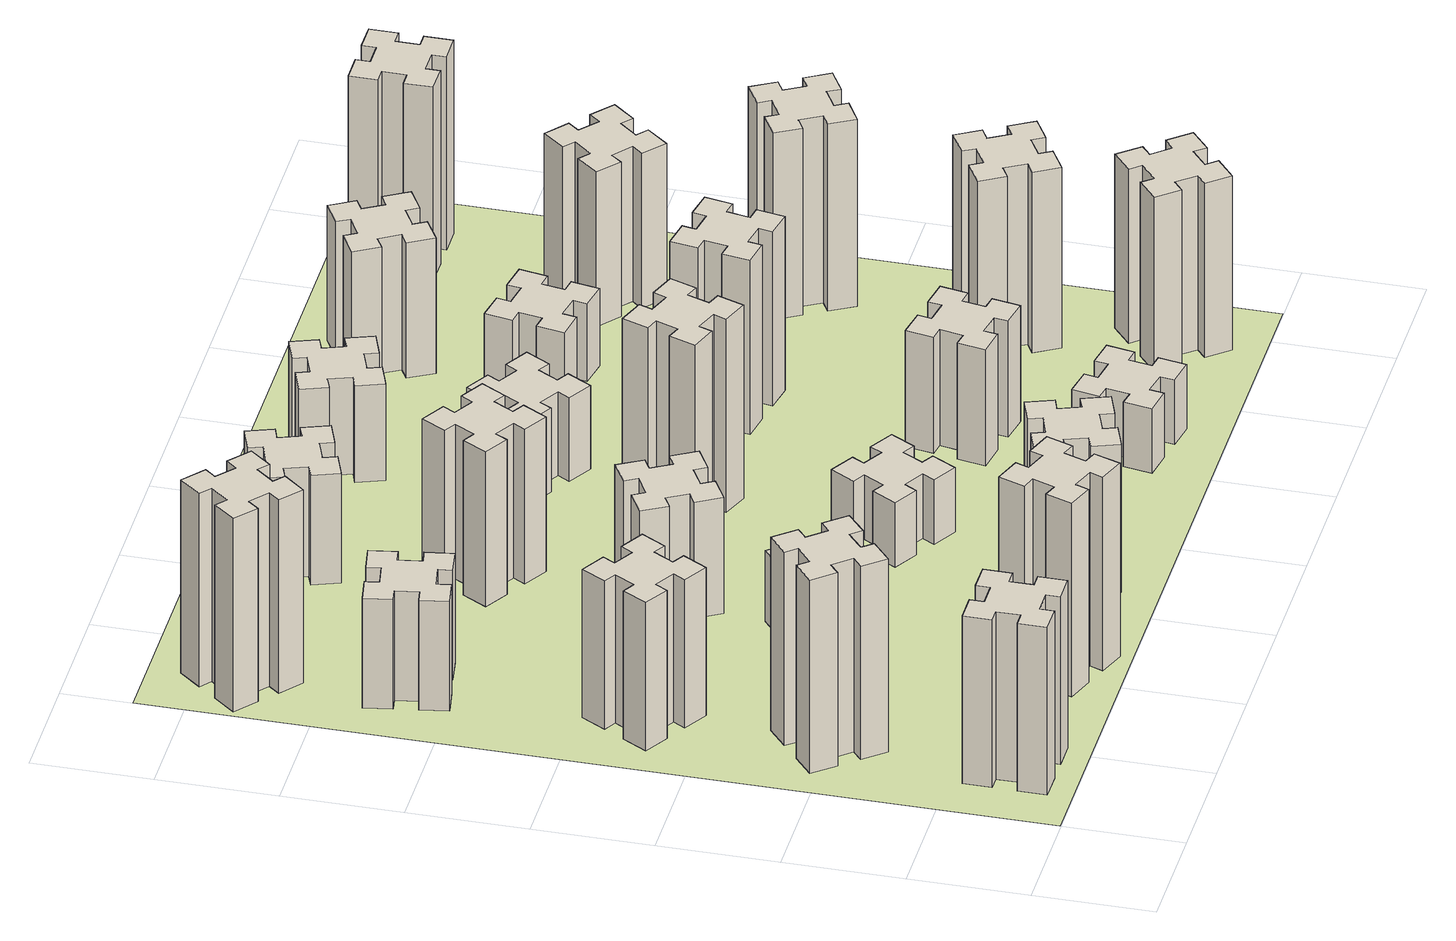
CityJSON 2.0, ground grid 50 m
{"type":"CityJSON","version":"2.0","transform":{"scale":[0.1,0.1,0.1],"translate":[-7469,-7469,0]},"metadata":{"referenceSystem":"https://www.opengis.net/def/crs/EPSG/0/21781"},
"CityObjects":{
"building1":{"type":"Building","attributes":{"class":"1000","function":"1000","usage":"1000","yearOfConstruction":2016,"roofType":"1000","measuredHeight":78,"storeysAboveGround":30,"storeysBelowGround":0},"geometry":[{"type":"Solid","lod":"1","boundaries":[[[[0,1,2,3,4,5,6,7,8,9,10,11,12,13,14,15,16,17,18,19]],[[17,16,20,21]],[[16,15,22,20]],[[15,14,23,22]],[[14,13,24,23]],[[13,12,25,24]],[[12,11,26,25]],[[11,10,27,26]],[[10,9,28,27]],[[9,8,29,28]],[[8,7,30,29]],[[7,6,31,30]],[[6,5,32,31]],[[5,4,33,32]],[[4,3,34,33]],[[3,2,35,34]],[[2,1,36,35]],[[1,0,37,36]],[[0,19,38,37]],[[19,18,39,38]],[[18,17,21,39]],[[24,25,26,27,28,29,30,31,32,33,34,35,36,37,38,39,21,20,22,23]]]]}]},
"building2":{"type":"Building","attributes":{"class":"1000","function":"1000","usage":"1000","yearOfConstruction":2016,"roofType":"1000","measuredHeight":90,"storeysAboveGround":30,"storeysBelowGround":0},"geometry":[{"type":"Solid","lod":"1","boundaries":[[[[40,41,42,43,44,45,46,47,48,49,50,51,52,53,54,55,56,57,58,59]],[[57,56,60,61]],[[56,55,62,60]],[[55,54,63,62]],[[54,53,64,63]],[[53,52,65,64]],[[52,51,66,65]],[[51,50,67,66]],[[50,49,68,67]],[[49,48,69,68]],[[48,47,70,69]],[[47,46,71,70]],[[46,45,72,71]],[[45,44,73,72]],[[44,43,74,73]],[[43,42,75,74]],[[42,41,76,75]],[[41,40,77,76]],[[40,59,78,77]],[[59,58,79,78]],[[58,57,61,79]],[[64,65,66,67,68,69,70,71,72,73,74,75,76,77,78,79,61,60,62,63]]]]}]},
"building3":{"type":"Building","attributes":{"class":"1000","function":"1000","usage":"1000","yearOfConstruction":2016,"roofType":"1000","measuredHeight":69,"storeysAboveGround":30,"storeysBelowGround":0},"geometry":[{"type":"Solid","lod":"1","boundaries":[[[[80,81,82,83,84,85,86,87,88,89,90,91,92,93,94,95,96,97,98,99]],[[97,96,100,101]],[[96,95,102,100]],[[95,94,103,102]],[[94,93,104,103]],[[93,92,105,104]],[[92,91,106,105]],[[91,90,107,106]],[[90,89,108,107]],[[89,88,109,108]],[[88,87,110,109]],[[87,86,111,110]],[[86,85,112,111]],[[85,84,113,112]],[[84,83,114,113]],[[83,82,115,114]],[[82,81,116,115]],[[81,80,117,116]],[[80,99,118,117]],[[99,98,119,118]],[[98,97,101,119]],[[104,105,106,107,108,109,110,111,112,113,114,115,116,117,118,119,101,100,102,103]]]]}]},
"building4":{"type":"Building","attributes":{"class":"1000","function":"1000","usage":"1000","yearOfConstruction":2016,"roofType":"1000","measuredHeight":51,"storeysAboveGround":30,"storeysBelowGround":0},"geometry":[{"type":"Solid","lod":"1","boundaries":[[[[120,121,122,123,124,125,126,127,128,129,130,131,132,133,134,135,136,137,138,139]],[[137,136,140,141]],[[136,135,142,140]],[[135,134,143,142]],[[134,133,144,143]],[[133,132,145,144]],[[132,131,146,145]],[[131,130,147,146]],[[130,129,148,147]],[[129,128,149,148]],[[128,127,150,149]],[[127,126,151,150]],[[126,125,152,151]],[[125,124,153,152]],[[124,123,154,153]],[[123,122,155,154]],[[122,121,156,155]],[[121,120,157,156]],[[120,139,158,157]],[[139,138,159,158]],[[138,137,141,159]],[[144,145,146,147,148,149,150,151,152,153,154,155,156,157,158,159,141,140,142,143]]]]}]},
"building5":{"type":"Building","attributes":{"class":"1000","function":"1000","usage":"1000","yearOfConstruction":2016,"roofType":"1000","measuredHeight":90,"storeysAboveGround":30,"storeysBelowGround":0},"geometry":[{"type":"Solid","lod":"1","boundaries":[[[[160,161,162,163,164,165,166,167,168,169,170,171,172,173,174,175,176,177,178,179]],[[177,176,180,181]],[[176,175,182,180]],[[175,174,183,182]],[[174,173,184,183]],[[173,172,185,184]],[[172,171,186,185]],[[171,170,187,186]],[[170,169,188,187]],[[169,168,189,188]],[[168,167,190,189]],[[167,166,191,190]],[[166,165,192,191]],[[165,164,193,192]],[[164,163,194,193]],[[163,162,195,194]],[[162,161,196,195]],[[161,160,197,196]],[[160,179,198,197]],[[179,178,199,198]],[[178,177,181,199]],[[184,185,186,187,188,189,190,191,192,193,194,195,196,197,198,199,181,180,182,183]]]]}]},
"building6":{"type":"Building","attributes":{"class":"1000","function":"1000","usage":"1000","yearOfConstruction":2016,"roofType":"1000","measuredHeight":90,"storeysAboveGround":30,"storeysBelowGround":0},"geometry":[{"type":"Solid","lod":"1","boundaries":[[[[200,201,202,203,204,205,206,207,208,209,210,211,212,213,214,215,216,217,218,219]],[[217,216,220,221]],[[216,215,222,220]],[[215,214,223,222]],[[214,213,224,223]],[[213,212,225,224]],[[212,211,226,225]],[[211,210,227,226]],[[210,209,228,227]],[[209,208,229,228]],[[208,207,230,229]],[[207,206,231,230]],[[206,205,232,231]],[[205,204,233,232]],[[204,203,234,233]],[[203,202,235,234]],[[202,201,236,235]],[[201,200,237,236]],[[200,219,238,237]],[[219,218,239,238]],[[218,217,221,239]],[[224,225,226,227,228,229,230,231,232,233,234,235,236,237,238,239,221,220,222,223]]]]}]},
"building7":{"type":"Building","attributes":{"class":"1000","function":"1000","usage":"1000","yearOfConstruction":2016,"roofType":"1000","measuredHeight":33,"storeysAboveGround":30,"storeysBelowGround":0},"geometry":[{"type":"Solid","lod":"1","boundaries":[[[[240,241,242,243,244,245,246,247,248,249,250,251,252,253,254,255,256,257,258,259]],[[257,256,260,261]],[[256,255,262,260]],[[255,254,263,262]],[[254,253,264,263]],[[253,252,265,264]],[[252,251,266,265]],[[251,250,267,266]],[[250,249,268,267]],[[249,248,269,268]],[[248,247,270,269]],[[247,246,271,270]],[[246,245,272,271]],[[245,244,273,272]],[[244,243,274,273]],[[243,242,275,274]],[[242,241,276,275]],[[241,240,277,276]],[[240,259,278,277]],[[259,258,279,278]],[[258,257,261,279]],[[264,265,266,267,268,269,270,271,272,273,274,275,276,277,278,279,261,260,262,263]]]]}]},
"building8":{"type":"Building","attributes":{"class":"1000","function":"1000","usage":"1000","yearOfConstruction":2016,"roofType":"1000","measuredHeight":54,"storeysAboveGround":30,"storeysBelowGround":0},"geometry":[{"type":"Solid","lod":"1","boundaries":[[[[280,281,282,283,284,285,286,287,288,289,290,291,292,293,294,295,296,297,298,299]],[[297,296,300,301]],[[296,295,302,300]],[[295,294,303,302]],[[294,293,304,303]],[[293,292,305,304]],[[292,291,306,305]],[[291,290,307,306]],[[290,289,308,307]],[[289,288,309,308]],[[288,287,310,309]],[[287,286,311,310]],[[286,285,312,311]],[[285,284,313,312]],[[284,283,314,313]],[[283,282,315,314]],[[282,281,316,315]],[[281,280,317,316]],[[280,299,318,317]],[[299,298,319,318]],[[298,297,301,319]],[[304,305,306,307,308,309,310,311,312,313,314,315,316,317,318,319,301,300,302,303]]]]}]},
"building9":{"type":"Building","attributes":{"class":"1000","function":"1000","usage":"1000","yearOfConstruction":2016,"roofType":"1000","measuredHeight":69,"storeysAboveGround":30,"storeysBelowGround":0},"geometry":[{"type":"Solid","lod":"1","boundaries":[[[[320,321,322,323,324,325,326,327,328,329,330,331,332,333,334,335,336,337,338,339]],[[337,336,340,341]],[[336,335,342,340]],[[335,334,343,342]],[[334,333,344,343]],[[333,332,345,344]],[[332,331,346,345]],[[331,330,347,346]],[[330,329,348,347]],[[329,328,349,348]],[[328,327,350,349]],[[327,326,351,350]],[[326,325,352,351]],[[325,324,353,352]],[[324,323,354,353]],[[323,322,355,354]],[[322,321,356,355]],[[321,320,357,356]],[[320,339,358,357]],[[339,338,359,358]],[[338,337,341,359]],[[344,345,346,347,348,349,350,351,352,353,354,355,356,357,358,359,341,340,342,343]]]]}]},
"building10":{"type":"Building","attributes":{"class":"1000","function":"1000","usage":"1000","yearOfConstruction":2016,"roofType":"1000","measuredHeight":72,"storeysAboveGround":30,"storeysBelowGround":0},"geometry":[{"type":"Solid","lod":"1","boundaries":[[[[360,361,362,363,364,365,366,367,368,369,370,371,372,373,374,375,376,377,378,379]],[[377,376,380,381]],[[376,375,382,380]],[[375,374,383,382]],[[374,373,384,383]],[[373,372,385,384]],[[372,371,386,385]],[[371,370,387,386]],[[370,369,388,387]],[[369,368,389,388]],[[368,367,390,389]],[[367,366,391,390]],[[366,365,392,391]],[[365,364,393,392]],[[364,363,394,393]],[[363,362,395,394]],[[362,361,396,395]],[[361,360,397,396]],[[360,379,398,397]],[[379,378,399,398]],[[378,377,381,399]],[[384,385,386,387,388,389,390,391,392,393,394,395,396,397,398,399,381,380,382,383]]]]}]},
"building11":{"type":"Building","attributes":{"class":"1000","function":"1000","usage":"1000","yearOfConstruction":2016,"roofType":"1000","measuredHeight":51,"storeysAboveGround":30,"storeysBelowGround":0},"geometry":[{"type":"Solid","lod":"1","boundaries":[[[[400,401,402,403,404,405,406,407,408,409,410,411,412,413,414,415,416,417,418,419]],[[417,416,420,421]],[[416,415,422,420]],[[415,414,423,422]],[[414,413,424,423]],[[413,412,425,424]],[[412,411,426,425]],[[411,410,427,426]],[[410,409,428,427]],[[409,408,429,428]],[[408,407,430,429]],[[407,406,431,430]],[[406,405,432,431]],[[405,404,433,432]],[[404,403,434,433]],[[403,402,435,434]],[[402,401,436,435]],[[401,400,437,436]],[[400,419,438,437]],[[419,418,439,438]],[[418,417,421,439]],[[424,425,426,427,428,429,430,431,432,433,434,435,436,437,438,439,421,420,422,423]]]]}]},
"building12":{"type":"Building","attributes":{"class":"1000","function":"1000","usage":"1000","yearOfConstruction":2016,"roofType":"1000","measuredHeight":30,"storeysAboveGround":30,"storeysBelowGround":0},"geometry":[{"type":"Solid","lod":"1","boundaries":[[[[440,441,442,443,444,445,446,447,448,449,450,451,452,453,454,455,456,457,458,459]],[[457,456,460,461]],[[456,455,462,460]],[[455,454,463,462]],[[454,453,464,463]],[[453,452,465,464]],[[452,451,466,465]],[[451,450,467,466]],[[450,449,468,467]],[[449,448,469,468]],[[448,447,470,469]],[[447,446,471,470]],[[446,445,472,471]],[[445,444,473,472]],[[444,443,474,473]],[[443,442,475,474]],[[442,441,476,475]],[[441,440,477,476]],[[440,459,478,477]],[[459,458,479,478]],[[458,457,461,479]],[[464,465,466,467,468,469,470,471,472,473,474,475,476,477,478,479,461,460,462,463]]]]}]},
"building13":{"type":"Building","attributes":{"class":"1000","function":"1000","usage":"1000","yearOfConstruction":2016,"roofType":"1000","measuredHeight":90,"storeysAboveGround":30,"storeysBelowGround":0},"geometry":[{"type":"Solid","lod":"1","boundaries":[[[[480,481,482,483,484,485,486,487,488,489,490,491,492,493,494,495,496,497,498,499]],[[497,496,500,501]],[[496,495,502,500]],[[495,494,503,502]],[[494,493,504,503]],[[493,492,505,504]],[[492,491,506,505]],[[491,490,507,506]],[[490,489,508,507]],[[489,488,509,508]],[[488,487,510,509]],[[487,486,511,510]],[[486,485,512,511]],[[485,484,513,512]],[[484,483,514,513]],[[483,482,515,514]],[[482,481,516,515]],[[481,480,517,516]],[[480,499,518,517]],[[499,498,519,518]],[[498,497,501,519]],[[504,505,506,507,508,509,510,511,512,513,514,515,516,517,518,519,501,500,502,503]]]]}]},
"building14":{"type":"Building","attributes":{"class":"1000","function":"1000","usage":"1000","yearOfConstruction":2016,"roofType":"1000","measuredHeight":39,"storeysAboveGround":30,"storeysBelowGround":0},"geometry":[{"type":"Solid","lod":"1","boundaries":[[[[520,521,522,523,524,525,526,527,528,529,530,531,532,533,534,535,536,537,538,539]],[[537,536,540,541]],[[536,535,542,540]],[[535,534,543,542]],[[534,533,544,543]],[[533,532,545,544]],[[532,531,546,545]],[[531,530,547,546]],[[530,529,548,547]],[[529,528,549,548]],[[528,527,550,549]],[[527,526,551,550]],[[526,525,552,551]],[[525,524,553,552]],[[524,523,554,553]],[[523,522,555,554]],[[522,521,556,555]],[[521,520,557,556]],[[520,539,558,557]],[[539,538,559,558]],[[538,537,541,559]],[[544,545,546,547,548,549,550,551,552,553,554,555,556,557,558,559,541,540,542,543]]]]}]},
"building15":{"type":"Building","attributes":{"class":"1000","function":"1000","usage":"1000","yearOfConstruction":2016,"roofType":"1000","measuredHeight":30,"storeysAboveGround":30,"storeysBelowGround":0},"geometry":[{"type":"Solid","lod":"1","boundaries":[[[[560,561,562,563,564,565,566,567,568,569,570,571,572,573,574,575,576,577,578,579]],[[577,576,580,581]],[[576,575,582,580]],[[575,574,583,582]],[[574,573,584,583]],[[573,572,585,584]],[[572,571,586,585]],[[571,570,587,586]],[[570,569,588,587]],[[569,568,589,588]],[[568,567,590,589]],[[567,566,591,590]],[[566,565,592,591]],[[565,564,593,592]],[[564,563,594,593]],[[563,562,595,594]],[[562,561,596,595]],[[561,560,597,596]],[[560,579,598,597]],[[579,578,599,598]],[[578,577,581,599]],[[584,585,586,587,588,589,590,591,592,593,594,595,596,597,598,599,581,580,582,583]]]]}]},
"building16":{"type":"Building","attributes":{"class":"1000","function":"1000","usage":"1000","yearOfConstruction":2016,"roofType":"1000","measuredHeight":45,"storeysAboveGround":30,"storeysBelowGround":0},"geometry":[{"type":"Solid","lod":"1","boundaries":[[[[600,601,602,603,604,605,606,607,608,609,610,611,612,613,614,615,616,617,618,619]],[[617,616,620,621]],[[616,615,622,620]],[[615,614,623,622]],[[614,613,624,623]],[[613,612,625,624]],[[612,611,626,625]],[[611,610,627,626]],[[610,609,628,627]],[[609,608,629,628]],[[608,607,630,629]],[[607,606,631,630]],[[606,605,632,631]],[[605,604,633,632]],[[604,603,634,633]],[[603,602,635,634]],[[602,601,636,635]],[[601,600,637,636]],[[600,619,638,637]],[[619,618,639,638]],[[618,617,621,639]],[[624,625,626,627,628,629,630,631,632,633,634,635,636,637,638,639,621,620,622,623]]]]}]},
"building17":{"type":"Building","attributes":{"class":"1000","function":"1000","usage":"1000","yearOfConstruction":2016,"roofType":"1000","measuredHeight":54,"storeysAboveGround":30,"storeysBelowGround":0},"geometry":[{"type":"Solid","lod":"1","boundaries":[[[[640,641,642,643,644,645,646,647,648,649,650,651,652,653,654,655,656,657,658,659]],[[657,656,660,661]],[[656,655,662,660]],[[655,654,663,662]],[[654,653,664,663]],[[653,652,665,664]],[[652,651,666,665]],[[651,650,667,666]],[[650,649,668,667]],[[649,648,669,668]],[[648,647,670,669]],[[647,646,671,670]],[[646,645,672,671]],[[645,644,673,672]],[[644,643,674,673]],[[643,642,675,674]],[[642,641,676,675]],[[641,640,677,676]],[[640,659,678,677]],[[659,658,679,678]],[[658,657,661,679]],[[664,665,666,667,668,669,670,671,672,673,674,675,676,677,678,679,661,660,662,663]]]]}]},
"building18":{"type":"Building","attributes":{"class":"1000","function":"1000","usage":"1000","yearOfConstruction":2016,"roofType":"1000","measuredHeight":81,"storeysAboveGround":30,"storeysBelowGround":0},"geometry":[{"type":"Solid","lod":"1","boundaries":[[[[680,681,682,683,684,685,686,687,688,689,690,691,692,693,694,695,696,697,698,699]],[[697,696,700,701]],[[696,695,702,700]],[[695,694,703,702]],[[694,693,704,703]],[[693,692,705,704]],[[692,691,706,705]],[[691,690,707,706]],[[690,689,708,707]],[[689,688,709,708]],[[688,687,710,709]],[[687,686,711,710]],[[686,685,712,711]],[[685,684,713,712]],[[684,683,714,713]],[[683,682,715,714]],[[682,681,716,715]],[[681,680,717,716]],[[680,699,718,717]],[[699,698,719,718]],[[698,697,701,719]],[[704,705,706,707,708,709,710,711,712,713,714,715,716,717,718,719,701,700,702,703]]]]}]},
"building19":{"type":"Building","attributes":{"class":"1000","function":"1000","usage":"1000","yearOfConstruction":2016,"roofType":"1000","measuredHeight":36,"storeysAboveGround":30,"storeysBelowGround":0},"geometry":[{"type":"Solid","lod":"1","boundaries":[[[[720,721,722,723,724,725,726,727,728,729,730,731,732,733,734,735,736,737,738,739]],[[737,736,740,741]],[[736,735,742,740]],[[735,734,743,742]],[[734,733,744,743]],[[733,732,745,744]],[[732,731,746,745]],[[731,730,747,746]],[[730,729,748,747]],[[729,728,749,748]],[[728,727,750,749]],[[727,726,751,750]],[[726,725,752,751]],[[725,724,753,752]],[[724,723,754,753]],[[723,722,755,754]],[[722,721,756,755]],[[721,720,757,756]],[[720,739,758,757]],[[739,738,759,758]],[[738,737,741,759]],[[744,745,746,747,748,749,750,751,752,753,754,755,756,757,758,759,741,740,742,743]]]]}]},
"building20":{"type":"Building","attributes":{"class":"1000","function":"1000","usage":"1000","yearOfConstruction":2016,"roofType":"1000","measuredHeight":81,"storeysAboveGround":30,"storeysBelowGround":0},"geometry":[{"type":"Solid","lod":"1","boundaries":[[[[760,761,762,763,764,765,766,767,768,769,770,771,772,773,774,775,776,777,778,779]],[[777,776,780,781]],[[776,775,782,780]],[[775,774,783,782]],[[774,773,784,783]],[[773,772,785,784]],[[772,771,786,785]],[[771,770,787,786]],[[770,769,788,787]],[[769,768,789,788]],[[768,767,790,789]],[[767,766,791,790]],[[766,765,792,791]],[[765,764,793,792]],[[764,763,794,793]],[[763,762,795,794]],[[762,761,796,795]],[[761,760,797,796]],[[760,779,798,797]],[[779,778,799,798]],[[778,777,781,799]],[[784,785,786,787,788,789,790,791,792,793,794,795,796,797,798,799,781,780,782,783]]]]}]},
"building21":{"type":"Building","attributes":{"class":"1000","function":"1000","usage":"1000","yearOfConstruction":2016,"roofType":"1000","measuredHeight":63,"storeysAboveGround":30,"storeysBelowGround":0},"geometry":[{"type":"Solid","lod":"1","boundaries":[[[[800,801,802,803,804,805,806,807,808,809,810,811,812,813,814,815,816,817,818,819]],[[817,816,820,821]],[[816,815,822,820]],[[815,814,823,822]],[[814,813,824,823]],[[813,812,825,824]],[[812,811,826,825]],[[811,810,827,826]],[[810,809,828,827]],[[809,808,829,828]],[[808,807,830,829]],[[807,806,831,830]],[[806,805,832,831]],[[805,804,833,832]],[[804,803,834,833]],[[803,802,835,834]],[[802,801,836,835]],[[801,800,837,836]],[[800,819,838,837]],[[819,818,839,838]],[[818,817,821,839]],[[824,825,826,827,828,829,830,831,832,833,834,835,836,837,838,839,821,820,822,823]]]]}]},
"building22":{"type":"Building","attributes":{"class":"1000","function":"1000","usage":"1000","yearOfConstruction":2016,"roofType":"1000","measuredHeight":84,"storeysAboveGround":30,"storeysBelowGround":0},"geometry":[{"type":"Solid","lod":"1","boundaries":[[[[840,841,842,843,844,845,846,847,848,849,850,851,852,853,854,855,856,857,858,859]],[[857,856,860,861]],[[856,855,862,860]],[[855,854,863,862]],[[854,853,864,863]],[[853,852,865,864]],[[852,851,866,865]],[[851,850,867,866]],[[850,849,868,867]],[[849,848,869,868]],[[848,847,870,869]],[[847,846,871,870]],[[846,845,872,871]],[[845,844,873,872]],[[844,843,874,873]],[[843,842,875,874]],[[842,841,876,875]],[[841,840,877,876]],[[840,859,878,877]],[[859,858,879,878]],[[858,857,861,879]],[[864,865,866,867,868,869,870,871,872,873,874,875,876,877,878,879,861,860,862,863]]]]}]},
"building23":{"type":"Building","attributes":{"class":"1000","function":"1000","usage":"1000","yearOfConstruction":2016,"roofType":"1000","measuredHeight":87,"storeysAboveGround":30,"storeysBelowGround":0},"geometry":[{"type":"Solid","lod":"1","boundaries":[[[[880,881,882,883,884,885,886,887,888,889,890,891,892,893,894,895,896,897,898,899]],[[897,896,900,901]],[[896,895,902,900]],[[895,894,903,902]],[[894,893,904,903]],[[893,892,905,904]],[[892,891,906,905]],[[891,890,907,906]],[[890,889,908,907]],[[889,888,909,908]],[[888,887,910,909]],[[887,886,911,910]],[[886,885,912,911]],[[885,884,913,912]],[[884,883,914,913]],[[883,882,915,914]],[[882,881,916,915]],[[881,880,917,916]],[[880,899,918,917]],[[899,898,919,918]],[[898,897,901,919]],[[904,905,906,907,908,909,910,911,912,913,914,915,916,917,918,919,901,900,902,903]]]]}]},
"building24":{"type":"Building","attributes":{"class":"1000","function":"1000","usage":"1000","yearOfConstruction":2016,"roofType":"1000","measuredHeight":72,"storeysAboveGround":30,"storeysBelowGround":0},"geometry":[{"type":"Solid","lod":"1","boundaries":[[[[920,921,922,923,924,925,926,927,928,929,930,931,932,933,934,935,936,937,938,939]],[[937,936,940,941]],[[936,935,942,940]],[[935,934,943,942]],[[934,933,944,943]],[[933,932,945,944]],[[932,931,946,945]],[[931,930,947,946]],[[930,929,948,947]],[[929,928,949,948]],[[928,927,950,949]],[[927,926,951,950]],[[926,925,952,951]],[[925,924,953,952]],[[924,923,954,953]],[[923,922,955,954]],[[922,921,956,955]],[[921,920,957,956]],[[920,939,958,957]],[[939,938,959,958]],[[938,937,941,959]],[[944,945,946,947,948,949,950,951,952,953,954,955,956,957,958,959,941,940,942,943]]]]}]},
"building25":{"type":"Building","attributes":{"class":"1000","function":"1000","usage":"1000","yearOfConstruction":2016,"roofType":"1000","measuredHeight":90,"storeysAboveGround":30,"storeysBelowGround":0},"geometry":[{"type":"Solid","lod":"1","boundaries":[[[[960,961,962,963,964,965,966,967,968,969,970,971,972,973,974,975,976,977,978,979]],[[977,976,980,981]],[[976,975,982,980]],[[975,974,983,982]],[[974,973,984,983]],[[973,972,985,984]],[[972,971,986,985]],[[971,970,987,986]],[[970,969,988,987]],[[969,968,989,988]],[[968,967,990,989]],[[967,966,991,990]],[[966,965,992,991]],[[965,964,993,992]],[[964,963,994,993]],[[963,962,995,994]],[[962,961,996,995]],[[961,960,997,996]],[[960,979,998,997]],[[979,978,999,998]],[[978,977,981,999]],[[984,985,986,987,988,989,990,991,992,993,994,995,996,997,998,999,981,980,982,983]]]]}]},
"landuse1":{"type":"LandUse","attributes":{"name":"plot1","function":"1010"},"geometry":[{"type":"MultiSurface","lod":"1","boundaries":[[[1000,1001,1002,1003]]]}]}
},
"vertices":[
[265,325,0],[265,225,0],[205,225,0],[205,105,0],[325,105,0],[325,165,0],[425,165,0],[425,105,0],[545,105,0],[545,225,0],[485,225,0],[485,325,0],[545,325,0],[545,445,0],[425,445,0],[425,385,0],[325,385,0],[325,445,0],[205,445,0],[205,325,0],[325,385,780],[325,445,780],[425,385,780],[425,445,780],[545,445,780],[545,325,780],[485,325,780],[485,225,780],[545,225,780],[545,105,780],[425,105,780],[425,165,780],[325,165,780],[325,105,780],[205,105,780],[205,225,780],[265,225,780],[265,325,780],[205,325,780],[205,445,780],
[492,1048,0],[427,1124,0],[473,1163,0],[396,1255,0],[304,1178,0],[343,1132,0],[266,1067,0],[228,1113,0],[136,1036,0],[213,944,0],[259,983,0],[323,906,0],[277,868,0],[354,776,0],[446,853,0],[408,899,0],[484,963,0],[523,917,0],[615,994,0],[538,1086,0],[484,963,900],[523,917,900],[408,899,900],[446,853,900],[354,776,900],[277,868,900],[323,906,900],[259,983,900],[213,944,900],[136,1036,900],[228,1113,900],[266,1067,900],[343,1132,900],[304,1178,900],[396,1255,900],[473,1163,900],[427,1124,900],[492,1048,900],[538,1086,900],[615,994,900],
[474,1826,0],[387,1876,0],[417,1928,0],[313,1988,0],[253,1884,0],[305,1854,0],[255,1767,0],[203,1797,0],[143,1693,0],[247,1633,0],[277,1685,0],[364,1635,0],[334,1583,0],[438,1523,0],[498,1627,0],[446,1657,0],[496,1744,0],[548,1714,0],[608,1818,0],[504,1878,0],[496,1744,690],[548,1714,690],[446,1657,690],[498,1627,690],[438,1523,690],[334,1583,690],[364,1635,690],[277,1685,690],[247,1633,690],[143,1693,690],[203,1797,690],[255,1767,690],[305,1854,690],[253,1884,690],[313,1988,690],[417,1928,690],[387,1876,690],[474,1826,690],[504,1878,690],[608,1818,690],
[405,2812,0],[307,2795,0],[297,2854,0],[178,2833,0],[199,2715,0],[258,2725,0],[276,2627,0],[217,2617,0],[237,2498,0],[356,2519,0],[345,2578,0],[444,2596,0],[454,2537,0],[572,2557,0],[551,2676,0],[492,2665,0],[475,2764,0],[534,2774,0],[513,2892,0],[395,2871,0],[475,2764,510],[534,2774,510],[492,2665,510],[551,2676,510],[572,2557,510],[454,2537,510],[444,2596,510],[345,2578,510],[356,2519,510],[237,2498,510],[217,2617,510],[276,2627,510],[258,2725,510],[199,2715,510],[178,2833,510],[297,2854,510],[307,2795,510],[405,2812,510],[395,2871,510],[513,2892,510],
[1029,360,0],[995,266,0],[939,287,0],[897,174,0],[1010,133,0],[1031,189,0],[1125,155,0],[1104,99,0],[1217,57,0],[1258,170,0],[1202,191,0],[1236,285,0],[1292,264,0],[1333,377,0],[1220,418,0],[1200,362,0],[1106,396,0],[1127,452,0],[1014,493,0],[973,380,0],[1106,396,900],[1127,452,900],[1200,362,900],[1220,418,900],[1333,377,900],[1292,264,900],[1236,285,900],[1202,191,900],[1258,170,900],[1217,57,900],[1104,99,900],[1125,155,900],[1031,189,900],[1010,133,900],[897,174,900],[939,287,900],[995,266,900],[1029,360,900],[973,380,900],[1014,493,900],
[384,3387,0],[308,3452,0],[346,3498,0],[254,3575,0],[177,3483,0],[223,3444,0],[159,3368,0],[113,3406,0],[36,3314,0],[128,3237,0],[166,3283,0],[243,3219,0],[204,3173,0],[296,3096,0],[373,3188,0],[327,3226,0],[392,3303,0],[438,3264,0],[515,3356,0],[423,3433,0],[392,3303,900],[438,3264,900],[327,3226,900],[373,3188,900],[296,3096,900],[204,3173,900],[243,3219,900],[166,3283,900],[128,3237,900],[36,3314,900],[113,3406,900],[159,3368,900],[223,3444,900],[177,3483,900],[254,3575,900],[346,3498,900],[308,3452,900],[384,3387,900],[423,3433,900],[515,3356,900],
[1083,1332,0],[1006,1267,0],[968,1313,0],[876,1236,0],[953,1144,0],[999,1183,0],[1063,1106,0],[1017,1068,0],[1094,976,0],[1186,1053,0],[1148,1099,0],[1224,1163,0],[1263,1117,0],[1355,1194,0],[1278,1286,0],[1232,1248,0],[1167,1324,0],[1213,1363,0],[1136,1455,0],[1044,1378,0],[1167,1324,330],[1213,1363,330],[1232,1248,330],[1278,1286,330],[1355,1194,330],[1263,1117,330],[1224,1163,330],[1148,1099,330],[1186,1053,330],[1094,976,330],[1017,1068,330],[1063,1106,330],[999,1183,330],[953,1144,330],[876,1236,330],[968,1313,330],[1006,1267,330],[1083,1332,330],[1044,1378,330],[1136,1455,330],
[1336,1867,0],[1286,1954,0],[1338,1984,0],[1278,2088,0],[1174,2028,0],[1204,1976,0],[1117,1926,0],[1087,1978,0],[983,1918,0],[1043,1814,0],[1095,1844,0],[1145,1757,0],[1093,1727,0],[1153,1623,0],[1257,1683,0],[1227,1735,0],[1314,1785,0],[1344,1733,0],[1448,1793,0],[1388,1897,0],[1314,1785,540],[1344,1733,540],[1227,1735,540],[1257,1683,540],[1153,1623,540],[1093,1727,540],[1145,1757,540],[1095,1844,540],[1043,1814,540],[983,1918,540],[1087,1978,540],[1117,1926,540],[1204,1976,540],[1174,2028,540],[1278,2088,540],[1338,1984,540],[1286,1954,540],[1336,1867,540],[1388,1897,540],[1448,1793,540],
[1765,496,0],[1671,462,0],[1650,518,0],[1537,477,0],[1579,364,0],[1635,385,0],[1669,291,0],[1613,270,0],[1654,157,0],[1767,199,0],[1746,255,0],[1840,289,0],[1860,233,0],[1973,274,0],[1932,387,0],[1876,366,0],[1842,460,0],[1898,480,0],[1857,593,0],[1744,552,0],[1842,460,690],[1898,480,690],[1876,366,690],[1932,387,690],[1973,274,690],[1860,233,690],[1840,289,690],[1746,255,690],[1767,199,690],[1654,157,690],[1613,270,690],[1669,291,690],[1635,385,690],[1579,364,690],[1537,477,690],[1650,518,690],[1671,462,690],[1765,496,690],[1744,552,690],[1857,593,690],
[1314,2666,0],[1227,2716,0],[1257,2768,0],[1153,2828,0],[1093,2724,0],[1145,2694,0],[1095,2607,0],[1043,2637,0],[983,2533,0],[1087,2473,0],[1117,2525,0],[1204,2475,0],[1174,2423,0],[1278,2363,0],[1338,2467,0],[1286,2497,0],[1336,2584,0],[1388,2554,0],[1448,2658,0],[1344,2718,0],[1336,2584,720],[1388,2554,720],[1286,2497,720],[1338,2467,720],[1278,2363,720],[1174,2423,720],[1204,2475,720],[1117,2525,720],[1087,2473,720],[983,2533,720],[1043,2637,720],[1095,2607,720],[1145,2694,720],[1093,2724,720],[1153,2828,720],[1257,2768,720],[1227,2716,720],[1314,2666,720],[1344,2718,720],[1448,2658,720],
[1125,3456,0],[1031,3422,0],[1010,3478,0],[897,3437,0],[939,3324,0],[995,3345,0],[1029,3251,0],[973,3230,0],[1014,3117,0],[1127,3159,0],[1106,3215,0],[1200,3249,0],[1220,3193,0],[1333,3234,0],[1292,3347,0],[1236,3326,0],[1202,3420,0],[1258,3440,0],[1217,3553,0],[1104,3512,0],[1202,3420,510],[1258,3440,510],[1236,3326,510],[1292,3347,510],[1333,3234,510],[1220,3193,510],[1200,3249,510],[1106,3215,510],[1127,3159,510],[1014,3117,510],[973,3230,510],[1029,3251,510],[995,3345,510],[939,3324,510],[897,3437,510],[1010,3478,510],[1031,3422,510],[1125,3456,510],[1104,3512,510],[1217,3553,510],
[1757,1045,0],[1844,995,0],[1814,943,0],[1918,883,0],[1978,987,0],[1926,1017,0],[1976,1104,0],[2028,1074,0],[2088,1178,0],[1984,1238,0],[1954,1186,0],[1867,1236,0],[1897,1288,0],[1793,1348,0],[1733,1244,0],[1785,1214,0],[1735,1127,0],[1683,1157,0],[1623,1053,0],[1727,993,0],[1735,1127,300],[1683,1157,300],[1785,1214,300],[1733,1244,300],[1793,1348,300],[1897,1288,300],[1867,1236,300],[1954,1186,300],[1984,1238,300],[2088,1178,300],[2028,1074,300],[1976,1104,300],[1926,1017,300],[1978,987,300],[1918,883,300],[1814,943,300],[1844,995,300],[1757,1045,300],[1727,993,300],[1623,1053,300],
[1940,2042,0],[1846,2076,0],[1867,2132,0],[1754,2173,0],[1713,2060,0],[1769,2040,0],[1735,1946,0],[1679,1967,0],[1637,1854,0],[1750,1813,0],[1771,1869,0],[1865,1835,0],[1844,1779,0],[1957,1737,0],[1998,1850,0],[1942,1871,0],[1976,1965,0],[2032,1944,0],[2073,2057,0],[1960,2098,0],[1976,1965,900],[2032,1944,900],[1942,1871,900],[1998,1850,900],[1957,1737,900],[1844,1779,900],[1865,1835,900],[1771,1869,900],[1750,1813,900],[1637,1854,900],[1679,1967,900],[1735,1946,900],[1769,2040,900],[1713,2060,900],[1754,2173,900],[1867,2132,900],[1846,2076,900],[1940,2042,900],[1960,2098,900],[2073,2057,900],
[2026,2497,0],[2076,2584,0],[2128,2554,0],[2188,2658,0],[2084,2718,0],[2054,2666,0],[1967,2716,0],[1997,2768,0],[1893,2828,0],[1833,2724,0],[1885,2694,0],[1835,2607,0],[1783,2637,0],[1723,2533,0],[1827,2473,0],[1857,2525,0],[1944,2475,0],[1914,2423,0],[2018,2363,0],[2078,2467,0],[1944,2475,390],[1914,2423,390],[1857,2525,390],[1827,2473,390],[1723,2533,390],[1783,2637,390],[1835,2607,390],[1885,2694,390],[1833,2724,390],[1893,2828,390],[1997,2768,390],[1967,2716,390],[2054,2666,390],[2084,2718,390],[2188,2658,390],[2128,2554,390],[2076,2584,390],[2026,2497,390],[2078,2467,390],[2018,2363,390],
[2596,444,0],[2578,345,0],[2519,356,0],[2498,237,0],[2617,217,0],[2627,276,0],[2725,258,0],[2715,199,0],[2833,178,0],[2854,297,0],[2795,307,0],[2812,405,0],[2871,395,0],[2892,513,0],[2774,534,0],[2764,475,0],[2665,492,0],[2676,551,0],[2557,572,0],[2537,454,0],[2665,492,300],[2676,551,300],[2764,475,300],[2774,534,300],[2892,513,300],[2871,395,300],[2812,405,300],[2795,307,300],[2854,297,300],[2833,178,300],[2715,199,300],[2725,258,300],[2627,276,300],[2617,217,300],[2498,237,300],[2519,356,300],[2578,345,300],[2596,444,300],[2537,454,300],[2557,572,300],
[1865,3456,0],[1771,3422,0],[1750,3478,0],[1637,3437,0],[1679,3324,0],[1735,3345,0],[1769,3251,0],[1713,3230,0],[1754,3117,0],[1867,3159,0],[1846,3215,0],[1940,3249,0],[1960,3193,0],[2073,3234,0],[2032,3347,0],[1976,3326,0],[1942,3420,0],[1998,3440,0],[1957,3553,0],[1844,3512,0],[1942,3420,450],[1998,3440,450],[1976,3326,450],[2032,3347,450],[2073,3234,450],[1960,3193,450],[1940,3249,450],[1846,3215,450],[1867,3159,450],[1754,3117,450],[1713,3230,450],[1769,3251,450],[1735,3345,450],[1679,3324,450],[1637,3437,450],[1750,3478,450],[1771,3422,450],[1865,3456,450],[1844,3512,450],[1957,3553,450],
[2496,1084,0],[2478,985,0],[2419,996,0],[2398,877,0],[2517,857,0],[2527,916,0],[2625,898,0],[2615,839,0],[2733,818,0],[2754,937,0],[2695,947,0],[2712,1045,0],[2771,1035,0],[2792,1153,0],[2674,1174,0],[2664,1115,0],[2565,1132,0],[2576,1191,0],[2457,1212,0],[2437,1094,0],[2565,1132,540],[2576,1191,540],[2664,1115,540],[2674,1174,540],[2792,1153,540],[2771,1035,540],[2712,1045,540],[2695,947,540],[2754,937,540],[2733,818,540],[2615,839,540],[2625,898,540],[2527,916,540],[2517,857,540],[2398,877,540],[2419,996,540],[2478,985,540],[2496,1084,540],[2437,1094,540],[2457,1212,540],
[2527,1856,0],[2625,1838,0],[2615,1779,0],[2733,1758,0],[2754,1877,0],[2695,1887,0],[2712,1985,0],[2771,1975,0],[2792,2093,0],[2674,2114,0],[2664,2055,0],[2565,2072,0],[2576,2131,0],[2457,2152,0],[2437,2034,0],[2496,2024,0],[2478,1925,0],[2419,1936,0],[2398,1817,0],[2517,1797,0],[2478,1925,810],[2419,1936,810],[2496,2024,810],[2437,2034,810],[2457,2152,810],[2576,2131,810],[2565,2072,810],[2664,2055,810],[2674,2114,810],[2792,2093,810],[2771,1975,810],[2712,1985,810],[2695,1887,810],[2754,1877,810],[2733,1758,810],[2615,1779,810],[2625,1838,810],[2527,1856,810],[2517,1797,810],[2398,1817,810],
[2664,2795,0],[2565,2812,0],[2576,2871,0],[2457,2892,0],[2437,2774,0],[2496,2764,0],[2478,2665,0],[2419,2676,0],[2398,2557,0],[2517,2537,0],[2527,2596,0],[2625,2578,0],[2615,2519,0],[2733,2498,0],[2754,2617,0],[2695,2627,0],[2712,2725,0],[2771,2715,0],[2792,2833,0],[2674,2854,0],[2712,2725,360],[2771,2715,360],[2695,2627,360],[2754,2617,360],[2733,2498,360],[2615,2519,360],[2625,2578,360],[2527,2596,360],[2517,2537,360],[2398,2557,360],[2419,2676,360],[2478,2665,360],[2496,2764,360],[2437,2774,360],[2457,2892,360],[2576,2871,360],[2565,2812,360],[2664,2795,360],[2674,2854,360],[2792,2833,360],
[3468,259,0],[3544,323,0],[3583,277,0],[3675,354,0],[3598,446,0],[3552,408,0],[3487,484,0],[3533,523,0],[3456,615,0],[3364,538,0],[3403,492,0],[3326,427,0],[3288,473,0],[3196,396,0],[3273,304,0],[3319,343,0],[3383,266,0],[3337,228,0],[3414,136,0],[3506,213,0],[3383,266,810],[3337,228,810],[3319,343,810],[3273,304,810],[3196,396,810],[3288,473,810],[3326,427,810],[3403,492,810],[3364,538,810],[3456,615,810],[3533,523,810],[3487,484,810],[3552,408,810],[3598,446,810],[3675,354,810],[3583,277,810],[3544,323,810],[3468,259,810],[3506,213,810],[3414,136,810],
[2716,3347,0],[2666,3434,0],[2718,3464,0],[2658,3568,0],[2554,3508,0],[2584,3456,0],[2497,3406,0],[2467,3458,0],[2363,3398,0],[2423,3294,0],[2475,3324,0],[2525,3237,0],[2473,3207,0],[2533,3103,0],[2637,3163,0],[2607,3215,0],[2694,3265,0],[2724,3213,0],[2828,3273,0],[2768,3377,0],[2694,3265,630],[2724,3213,630],[2607,3215,630],[2637,3163,630],[2533,3103,630],[2473,3207,630],[2525,3237,630],[2475,3324,630],[2423,3294,630],[2363,3398,630],[2467,3458,630],[2497,3406,630],[2584,3456,630],[2554,3508,630],[2658,3568,630],[2718,3464,630],[2666,3434,630],[2716,3347,630],[2768,3377,630],[2828,3273,630],
[3215,1004,0],[3265,917,0],[3213,887,0],[3273,783,0],[3377,843,0],[3347,895,0],[3434,945,0],[3464,893,0],[3568,953,0],[3508,1057,0],[3456,1027,0],[3406,1114,0],[3458,1144,0],[3398,1248,0],[3294,1188,0],[3324,1136,0],[3237,1086,0],[3207,1138,0],[3103,1078,0],[3163,974,0],[3237,1086,840],[3207,1138,840],[3324,1136,840],[3294,1188,840],[3398,1248,840],[3458,1144,840],[3406,1114,840],[3456,1027,840],[3508,1057,840],[3568,953,840],[3464,893,840],[3434,945,840],[3347,895,840],[3377,843,840],[3273,783,840],[3213,887,840],[3265,917,840],[3215,1004,840],[3163,974,840],[3103,1078,840],
[3556,1867,0],[3506,1954,0],[3558,1984,0],[3498,2088,0],[3394,2028,0],[3424,1976,0],[3337,1926,0],[3307,1978,0],[3203,1918,0],[3263,1814,0],[3315,1844,0],[3365,1757,0],[3313,1727,0],[3373,1623,0],[3477,1683,0],[3447,1735,0],[3534,1785,0],[3564,1733,0],[3668,1793,0],[3608,1897,0],[3534,1785,870],[3564,1733,870],[3447,1735,870],[3477,1683,870],[3373,1623,870],[3313,1727,870],[3365,1757,870],[3315,1844,870],[3263,1814,870],[3203,1918,870],[3307,1978,870],[3337,1926,870],[3424,1976,870],[3394,2028,870],[3498,2088,870],[3558,1984,870],[3506,1954,870],[3556,1867,870],[3608,1897,870],[3668,1793,870],
[3344,2647,0],[3268,2712,0],[3306,2758,0],[3214,2835,0],[3137,2743,0],[3183,2704,0],[3119,2628,0],[3073,2666,0],[2996,2574,0],[3088,2497,0],[3126,2543,0],[3203,2479,0],[3164,2433,0],[3256,2356,0],[3333,2448,0],[3287,2486,0],[3352,2563,0],[3398,2524,0],[3475,2616,0],[3383,2693,0],[3352,2563,720],[3398,2524,720],[3287,2486,720],[3333,2448,720],[3256,2356,720],[3164,2433,720],[3203,2479,720],[3126,2543,720],[3088,2497,720],[2996,2574,720],[3073,2666,720],[3119,2628,720],[3183,2704,720],[3137,2743,720],[3214,2835,720],[3306,2758,720],[3268,2712,720],[3344,2647,720],[3383,2693,720],[3475,2616,720],
[3285,3325,0],[3385,3325,0],[3385,3265,0],[3505,3265,0],[3505,3385,0],[3445,3385,0],[3445,3485,0],[3505,3485,0],[3505,3605,0],[3385,3605,0],[3385,3545,0],[3285,3545,0],[3285,3605,0],[3165,3605,0],[3165,3485,0],[3225,3485,0],[3225,3385,0],[3165,3385,0],[3165,3265,0],[3285,3265,0],[3225,3385,900],[3165,3385,900],[3225,3485,900],[3165,3485,900],[3165,3605,900],[3285,3605,900],[3285,3545,900],[3385,3545,900],[3385,3605,900],[3505,3605,900],[3505,3485,900],[3445,3485,900],[3445,3385,900],[3505,3385,900],[3505,3265,900],[3385,3265,900],[3385,3325,900],[3285,3325,900],[3285,3265,900],[3165,3265,900],
[5,3705,0],[3705,3705,0],[3705,5,0],[5,5,0]
]}
